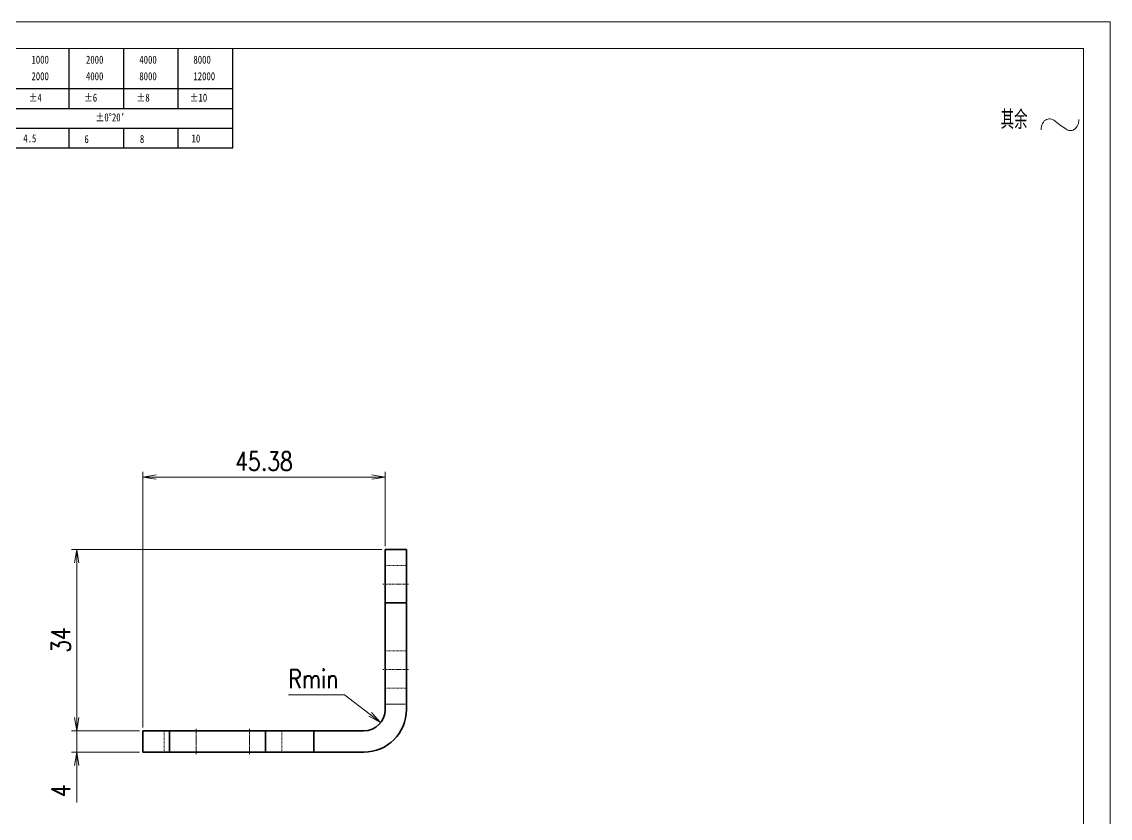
# Model space of a CAD drawing. Header units: millimetres. Extents: x 53130 to 124945, y -23470 to -1811.
# Drawn here: x 56860.4 to 57064.4, y -2378.3 to -2229.1 of the extents above; entities that cross this region are included whole.
import ezdxf

# ---------------------------------------------------------------- set-up
doc = ezdxf.new("R2010")
doc.units = ezdxf.units.MM
doc.header["$LTSCALE"] = 0.5
for name, pattern in [('AM_ISO02W050x2', [3.75, 3, -0.75]), ('AM_ISO08W050x2', [9, 6, -0.75, 1.5, -0.75]), ('DOT2', [0.125, 0, -0.125])]:
    doc.linetypes.add(name, pattern=pattern)
for name, color, linetype, lineweight in [('中心线', 2, 'AM_ISO08W050x2', 18), ('图框', 7, 'Continuous', 18), ('标注线', 3, 'Continuous', 18), ('粗实线', 7, 'Continuous', 35), ('虚线', 1, 'AM_ISO02W050x2', 18)]:
    doc.layers.add(name, color=color, linetype=linetype, lineweight=lineweight)
doc.layers.add('图\\M+19E79\\M+195B6\\M+18E9A', color=7, linetype='Continuous')
doc.layers.add('打印', color=7, linetype='Continuous', lineweight=15, plot=False)
doc.layers.add('打印-禁用', color=7, linetype='Continuous', lineweight=15, plot=False)
doc.styles.add('DIM', font='romans.shx', dxfattribs={"width": 0.8, "bigfont": 'bigfont.shx'})
doc.styles.add('国标', font='simfang.ttf', dxfattribs={"width": 0.8})
doc.styles.add('机械长仿宋', font='gbenor.shx', dxfattribs={"height": 1, "bigfont": 'gbcbig.shx'})
doc.dimstyles.new('XR 1-1$0', dxfattribs={"dimtxt": 3.5, "dimasz": 2.5, "dimexe": 1, "dimexo": 0.625, "dimgap": 1.2, "dimtad": 1, "dimzin": 9, "dimdsep": 46, "dimtxsty": 'DIM', "dimblk": 'OPEN', "dimcen": 0, "dimclrd": 8, "dimclre": 8, "dimclrt": 2, "dimazin": 2, "dimtfac": 0.5, "dimtmove": 0, "dimatfit": 3, "dimldrblk": 'OPEN', "dimfxl": 0, "dimtolj": 2, "dimlwd": 18, "dimlwe": 18, "dimarcsym": 0})
doc.dimstyles.new('XR 1-1$4', dxfattribs={"dimtxt": 3.5, "dimasz": 2.5, "dimexe": 1, "dimexo": 0.625, "dimgap": 1.2, "dimtad": 1, "dimtoh": 1, "dimdsep": 46, "dimtxsty": 'DIM', "dimblk": 'OPEN', "dimcen": 0, "dimclrd": 8, "dimclre": 8, "dimclrt": 2, "dimazin": 2, "dimtfac": 0.5, "dimtofl": 0, "dimtmove": 0, "dimatfit": 3, "dimldrblk": 'OPEN', "dimfxl": 0, "dimtolj": 2, "dimlwd": 18, "dimlwe": 18, "dimarcsym": 0})

# ---------------------------------------------------------------- blocks, each defined once
blk = doc.blocks.new('GZDEH零件A3图框V01版')
at = {"layer": '图\\M+19E79\\M+195B6\\M+18E9A', "color": 9}
for p, q in [((3082.42, -1561.98), (3082.42, -1554.46)), ((3092.64, -1561.98), (3092.64, -1554.46)), ((3102.86, -1561.98), (3102.86, -1554.46)), ((3113.09, -1573.08), (3113.09, -1554.46)), ((2996.09, -1561.98), (3113.09, -1561.98)), ((3082.42, -1565.68), (3082.42, -1561.98)), ((3092.64, -1565.68), (3092.64, -1561.98)), ((3102.86, -1565.68), (3102.86, -1561.98)), ((2996.09, -1565.68), (3113.09, -1565.68)), ((2996.09, -1569.38), (3113.09, -1569.38)), ((3082.42, -1573.08), (3082.42, -1569.48)), ((3092.64, -1573.08), (3092.64, -1569.38)), ((3102.86, -1573.08), (3102.86, -1569.38)), ((2990.09, -1573.08), (3113.09, -1573.08))]:
    blk.add_line(p, q, dxfattribs=at)
at = {"layer": '图框', "linetype": 'Continuous'}
for p, q in [((3272.49, -1554.46), (2882.49, -1554.46)), ((3272.49, -1832.96), (3272.49, -1554.46))]:
    blk.add_line(p, q, dxfattribs=at)
at = {"layer": '打印-禁用', "linetype": 'Continuous'}
for p, q in [((3277.49, -1549.46), (2857.49, -1549.46)), ((3277.49, -1846.46), (3277.49, -1549.46))]:
    blk.add_line(p, q, dxfattribs=at)
at = {"layer": '图\\M+19E79\\M+195B6\\M+18E9A', "color": 9, "style": '国标', "width": 0.8}
for s, p in [('1000', (3075.36, -1557.31)), ('2000', (3085.57, -1557.31)), ('4000', (3095.57, -1557.31)), ('8000', (3105.7, -1557.31)), ('2000', (3075.36, -1560.41)), ('4000', (3085.57, -1560.41)), ('8000', (3095.57, -1560.41)), ('12000', (3105.7, -1560.41)), ('±4', (3074.85, -1564.42)), ('±6', (3085.22, -1564.42)), ('±8', (3095.06, -1564.42)), ('±10', (3105.02, -1564.42)), ("±0%%D20'", (3087.38, -1568.12)), ('4.5', (3073.82, -1572.05)), ('6', (3085.28, -1572.19)), ('8', (3095.68, -1572.15)), ('10', (3105.36, -1572.06))]:
    blk.add_text(s, height=1.5, dxfattribs=at).set_placement(p)
blk = doc.blocks.new('DEH A3')
at = {"layer": '图框'}
blk.add_blockref('GZDEH零件A3图框V01版', (-2857.49, 1846.46), dxfattribs=at)
blk = doc.blocks.new('其余不去材料')
at = {"layer": '标注线', "color": 2, "lineweight": 13}
for points in [[(0, 0.17), (0.01, 0.48), (0.07, 0.79), (0.16, 1.09), (0.28, 1.36), (0.44, 1.6), (0.62, 1.8), (0.82, 1.97), (1.04, 2.09), (1.26, 2.17), (1.49, 2.21), (1.72, 2.21), (1.94, 2.17), (2.37, 1.97), (2.41, 1.95)], [(4.7, 0.27), (4.91, 0.14), (5.14, 0.05), (5.37, 0), (5.6, 0), (5.82, 0.04), (6.04, 0.11), (6.45, 0.38), (6.79, 0.8), (7.02, 1.34), (7.11, 1.95), (7.11, 2.09)], [(2.41, 1.95), (3.55, 1.11), (4.7, 0.27)]]:
    blk.add_lwpolyline(points, dxfattribs=at)
at = {"layer": '标注线', "color": 7, "linetype": 'DOT2', "style": '机械长仿宋'}
blk.add_text('其余', height=3.5, dxfattribs=at).set_placement((-7.56, 0.3))
blk = doc.blocks.new('_Open')
at = {"color": 0, "linetype": 'ByBlock', "lineweight": -2}
for p, q in [((-1, 0.167), (0, 0)), ((-1, -0.167), (0, 0)), ((0, 0), (-1, 0))]:
    blk.add_line(p, q, dxfattribs=at)
blk = doc.blocks.new('*D256')
at = {"layer": 'Defpoints', "color": 0, "transparency": 16777216}
for p in [(56883.14, -2361.94), (56870.73, -2365.94), (56883.14, -2365.94)]:
    blk.add_point(p, dxfattribs=at)
at = {"layer": '标注线', "color": 8, "lineweight": 18, "transparency": 16777216}
for p, q in [((56870.73, -2359.44), (56870.73, -2356.94)), ((56882.51, -2361.94), (56869.73, -2361.94)), ((56870.73, -2361.94), (56870.73, -2365.94)), ((56882.51, -2365.94), (56869.73, -2365.94)), ((56870.73, -2368.44), (56870.73, -2375.34))]:
    blk.add_line(p, q, dxfattribs=at)
at = {"layer": '标注线', "color": 8, "lineweight": 18, "transparency": 16777216, "xscale": 2.5, "yscale": 2.5, "zscale": 2.5}
for p, rotation in [((56870.73, -2361.94), 270), ((56870.73, -2365.94), 90)]:
    blk.add_blockref('_Open', p, dxfattribs=dict(at, rotation=rotation))
at = {"layer": '标注线', "color": 2, "transparency": 16777216, "insert": (56867.78, -2373.14), "char_height": 3.5, "attachment_point": 5, "rotation": 90, "style": 'DIM'}
blk.add_mtext('\\A2;4', dxfattribs=at)
blk = doc.blocks.new('*D257')
at = {"layer": 'Defpoints', "color": 0, "transparency": 16777216}
for p in [(56928.52, -2314.39), (56928.52, -2327.94), (56883.14, -2361.94)]:
    blk.add_point(p, dxfattribs=at)
at = {"layer": '标注线', "color": 8, "lineweight": 18, "transparency": 16777216}
for p, q in [((56883.14, -2361.32), (56883.14, -2313.39)), ((56885.64, -2314.39), (56926.02, -2314.39)), ((56928.52, -2327.32), (56928.52, -2313.39))]:
    blk.add_line(p, q, dxfattribs=at)
at = {"layer": '标注线', "color": 8, "lineweight": 18, "transparency": 16777216, "xscale": 2.5, "yscale": 2.5, "zscale": 2.5, "rotation": 180}
blk.add_blockref('_Open', (56883.14, -2314.39), dxfattribs=at)
at = {"layer": '标注线', "color": 8, "lineweight": 18, "transparency": 16777216, "xscale": 2.5, "yscale": 2.5, "zscale": 2.5}
blk.add_blockref('_Open', (56928.52, -2314.39), dxfattribs=at)
at = {"layer": '标注线', "color": 2, "transparency": 16777216, "insert": (56905.83, -2311.44), "char_height": 3.5, "attachment_point": 5, "style": 'DIM'}
blk.add_mtext('\\A2;45.38', dxfattribs=at)
blk = doc.blocks.new('*D258')
at = {"layer": 'Defpoints', "color": 0, "transparency": 16777216}
for p in [(56928.52, -2327.94), (56870.73, -2361.94), (56883.14, -2361.94)]:
    blk.add_point(p, dxfattribs=at)
at = {"layer": '标注线', "color": 8, "lineweight": 18, "transparency": 16777216}
for p, q in [((56927.89, -2327.94), (56869.73, -2327.94)), ((56870.73, -2330.44), (56870.73, -2359.44)), ((56882.51, -2361.94), (56869.73, -2361.94))]:
    blk.add_line(p, q, dxfattribs=at)
at = {"layer": '标注线', "color": 8, "lineweight": 18, "transparency": 16777216, "xscale": 2.5, "yscale": 2.5, "zscale": 2.5}
for p, rotation in [((56870.73, -2327.94), 90), ((56870.73, -2361.94), 270)]:
    blk.add_blockref('_Open', p, dxfattribs=dict(at, rotation=rotation))
at = {"layer": '标注线', "color": 2, "transparency": 16777216, "insert": (56867.78, -2344.94), "char_height": 3.5, "attachment_point": 5, "rotation": 90, "style": 'DIM'}
blk.add_mtext('\\A2;34', dxfattribs=at)
blk = doc.blocks.new('*D259')
at = {"layer": 'Defpoints', "color": 0, "transparency": 16777216}
for p in [(56924.52, -2357.94), (56927.68, -2360.39)]:
    blk.add_point(p, dxfattribs=at)
at = {"layer": '标注线', "color": 8, "lineweight": 18, "transparency": 16777216}
for p, q in [((56910.4, -2355.17), (56920.93, -2355.17)), ((56920.93, -2355.17), (56925.7, -2358.86))]:
    blk.add_line(p, q, dxfattribs=at)
at = {"layer": '标注线', "color": 8, "lineweight": 18, "transparency": 16777216, "xscale": 2.5, "yscale": 2.5, "zscale": 2.5, "rotation": 322.2523956139689}
blk.add_blockref('_Open', (56927.68, -2360.39), dxfattribs=at)
at = {"layer": '标注线', "color": 2, "transparency": 16777216, "insert": (56915.07, -2352.22), "char_height": 3.5, "attachment_point": 5, "style": 'DIM'}
blk.add_mtext('\\A2;\\A2;Rmin', dxfattribs=at)

msp = doc.modelspace()

# ---------------------------------------------------------------- linework, layer by layer
at = {"layer": '中心线', "ltscale": 0.120007}
for p, q in [((56932.918, -2334.444), (56928.118, -2334.444)), ((56932.918, -2350.444), (56928.118, -2350.444))]:
    msp.add_line(p, q, dxfattribs=at)
at = {"layer": '中心线', "ltscale": 0.120001}
for p, q in [((56893.135, -2366.344), (56893.135, -2361.544)), ((56903.135, -2366.344), (56903.135, -2361.544))]:
    msp.add_line(p, q, dxfattribs=at)
at = {"layer": '打印'}
msp.add_lwpolyline([(56644.383, -2229.107), (57064.383, -2229.107), (57064.383, -2526.107), (56644.383, -2526.107)], close=True, dxfattribs=at)
at = {"layer": '粗实线', "ltscale": 0.25}
for p, q in [((56928.518, -2337.944), (56928.518, -2327.944)), ((56932.518, -2337.944), (56932.518, -2327.944))]:
    msp.add_line(p, q, dxfattribs=at)
at = {"layer": '粗实线', "ltscale": 0.1}
for p, q in [((56928.518, -2327.944), (56932.518, -2327.944)), ((56928.518, -2337.944), (56932.518, -2337.944)), ((56883.135, -2365.944), (56883.135, -2361.944)), ((56888.135, -2365.944), (56888.135, -2361.944)), ((56906.135, -2361.944), (56906.135, -2365.944)), ((56915.135, -2361.944), (56915.135, -2365.944))]:
    msp.add_line(p, q, dxfattribs=at)
at = {"layer": '粗实线'}
for p, q in [((56928.518, -2337.944), (56928.518, -2357.944)), ((56932.518, -2337.944), (56932.518, -2357.944))]:
    msp.add_line(p, q, dxfattribs=at)
at = {"layer": '粗实线', "ltscale": 0.125}
for p, q in [((56888.135, -2361.944), (56883.135, -2361.944)), ((56888.135, -2365.944), (56883.135, -2365.944))]:
    msp.add_line(p, q, dxfattribs=at)
at = {"layer": '粗实线', "ltscale": 0.45}
for p, q in [((56906.135, -2361.944), (56888.135, -2361.944)), ((56906.135, -2365.944), (56888.135, -2365.944))]:
    msp.add_line(p, q, dxfattribs=at)
at = {"layer": '粗实线', "ltscale": 0.225}
for p, q in [((56906.135, -2361.944), (56915.135, -2361.944)), ((56906.135, -2365.944), (56915.135, -2365.944))]:
    msp.add_line(p, q, dxfattribs=at)
at = {"layer": '粗实线', "ltscale": 0.23457}
for p, q in [((56915.135, -2361.944), (56924.518, -2361.944)), ((56915.135, -2365.944), (56924.518, -2365.944))]:
    msp.add_line(p, q, dxfattribs=at)
at = {"layer": '粗实线'}
for radius in [4, 8]:
    msp.add_arc((56924.518, -2357.944), radius, 270, 0, dxfattribs=at)
at = {"layer": '虚线', "ltscale": 0.1}
for p, q in [((56928.518, -2330.944), (56932.518, -2330.944)), ((56928.518, -2337.944), (56932.518, -2337.944)), ((56928.518, -2346.944), (56932.518, -2346.944)), ((56928.518, -2353.944), (56932.518, -2353.944)), ((56932.518, -2356.944), (56928.518, -2356.944)), ((56887.135, -2365.944), (56887.135, -2361.944)), ((56888.135, -2365.944), (56888.135, -2361.944)), ((56893.135, -2361.944), (56893.135, -2365.944)), ((56893.135, -2361.944), (56893.135, -2365.944)), ((56903.135, -2361.944), (56903.135, -2365.944)), ((56903.135, -2361.944), (56903.135, -2365.944)), ((56909.135, -2365.944), (56909.135, -2361.944))]:
    msp.add_line(p, q, dxfattribs=at)

# ---------------------------------------------------------------- block references
at = {"layer": '图框'}
msp.add_blockref('DEH A3', (56644.383, -2526.107), dxfattribs=at)
at = {"layer": '标注线'}
msp.add_blockref('其余不去材料', (57051.415, -2249.495), dxfattribs=at)

# ---------------------------------------------------------------- dimensions: what is measured, and where the dimension line sits
dim = msp.add_linear_dim(base=(56928.518, -2314.389), p1=(56883.135, -2361.944), p2=(56928.518, -2327.944), dimstyle='XR 1-1$0', dxfattribs=at)
dim.commit()
dim.dimension.update_dxf_attribs({"geometry": '*D257', "text_midpoint": (56905.827, -2311.439)})
for base, p1, p2, picture, middle in [((56870.731, -2361.944), (56928.518, -2327.944), (56883.135, -2361.944), '*D258', (56867.781, -2344.944)), ((56870.731, -2365.944), (56883.135, -2361.944), (56883.135, -2365.944), '*D256', (56867.781, -2373.144))]:
    dim = msp.add_linear_dim(base=base, p1=p1, p2=p2, angle=90, dimstyle='XR 1-1$0', dxfattribs=at)
    dim.commit()
    dim.dimension.update_dxf_attribs({"geometry": picture, "text_midpoint": middle})
dim = msp.add_radius_dim(center=(56924.518, -2357.944), mpoint=(56927.681, -2360.393), text='\\A2;Rmin', dimstyle='XR 1-1$4', override={"dimtxsty": 'DIM'}, dxfattribs=at)
dim.commit()
dim.dimension.update_dxf_attribs({"geometry": '*D259', "text_midpoint": (56915.067, -2355.169), "dimtype": 164})

doc.saveas('drawing.dxf')
